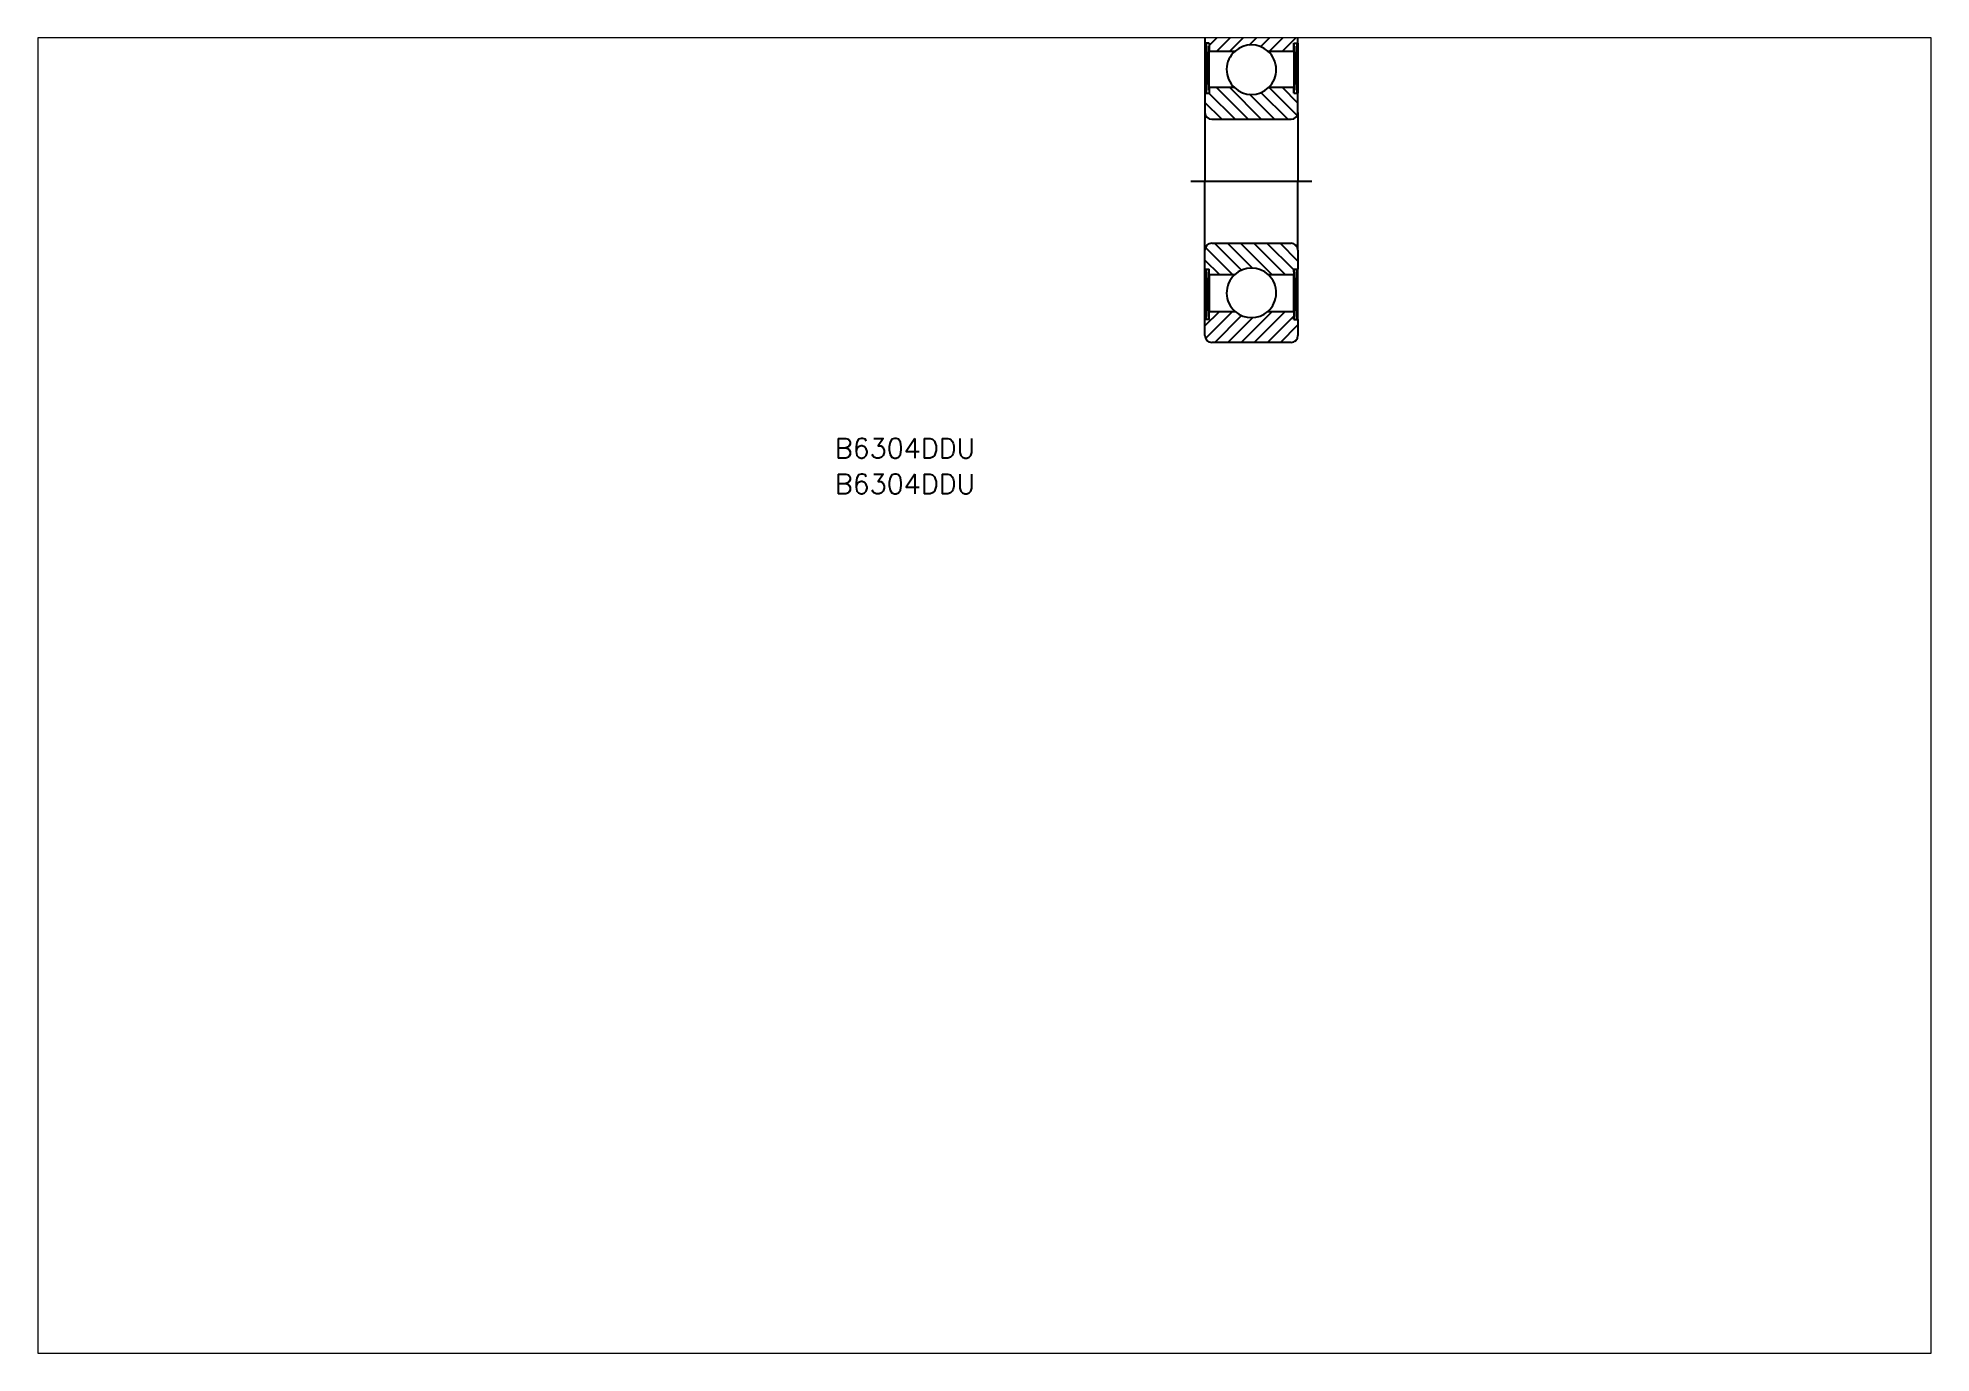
# Paper-space layout 'レイアウト1' of a CAD drawing. Extents: x 1.12 to 10.1, y 0.78 to 7.02.
# The model-space entities are those that its viewports show. They can reach past a viewport. Long polylines and large blocks are cut down to what shows.
import ezdxf

# ---------------------------------------------------------------- set-up
doc = ezdxf.new("R2010")
doc.units = 0
doc.header["$MEASUREMENT"] = 0
doc.linetypes.add('CENTER', pattern=[17.5, 13, -1.5, 1.5, -1.5])
doc.layers.get('0').update_dxf_attribs({"linetype": 'CONTINUOUS'})
doc.layers.add('CENTER', color=1, linetype='CENTER')
doc.styles.get("Standard").update_dxf_attribs({"font": 'txt.shx', "bigfont": '@extfont2.shx'})

msp = doc.modelspace()

# ---------------------------------------------------------------- linework, layer by layer
at = {"color": 3, "linetype": 'Continuous'}
for p, q in [((184.05, 211.3), (186.72, 213.97)), ((184.74, 209.87), (188.84, 213.97)), ((185.96, 208.97), (190.96, 213.97)), ((188.08, 208.97), (193.08, 213.97)), ((191.17, 209.93), (195.2, 213.97)), ((193.03, 209.68), (197.33, 213.97)), ((194.45, 208.97), (198.9, 213.42)), ((196.57, 208.97), (199.05, 211.46)), ((184.23, 210.27), (184.74, 202.17)), ((184.74, 210.27), (184.23, 202.17)), ((198.36, 210.27), (198.88, 202.17)), ((198.88, 210.27), (198.36, 202.17)), ((188.9, 197.97), (184.7, 202.17)), ((191.02, 197.97), (185.92, 203.07)), ((193.14, 197.97), (188.04, 203.07)), ((195.27, 197.97), (191.24, 202)), ((197.39, 197.97), (193.08, 202.28)), ((198.92, 198.56), (194.41, 203.07)), ((199.05, 200.55), (196.53, 203.07)), ((186.78, 197.97), (184.05, 200.7)), ((188.55, 172.87), (184.13, 177.28)), ((189.93, 173.61), (185.57, 177.97)), ((191.7, 173.96), (187.69, 177.97)), ((194.91, 172.87), (189.81, 177.97)), ((197.03, 172.87), (191.93, 177.97)), ((198.36, 173.66), (194.05, 177.97)), ((199.05, 175.09), (196.17, 177.97)), ((198.96, 177.3), (198.39, 177.88)), ((186.43, 172.87), (184.05, 175.24)), ((184.23, 165.67), (184.74, 173.77)), ((184.74, 165.67), (184.23, 173.77)), ((198.36, 165.67), (198.88, 173.77)), ((198.88, 165.67), (198.36, 173.77)), ((184.05, 164.64), (186.39, 166.97)), ((184.15, 162.62), (188.51, 166.97)), ((185.63, 161.97), (189.97, 166.31)), ((187.75, 161.97), (191.77, 165.99)), ((189.87, 161.97), (194.87, 166.97)), ((191.99, 161.97), (196.99, 166.97)), ((194.12, 161.97), (198.36, 166.22)), ((196.24, 161.97), (199.05, 164.79)), ((198.52, 162.13), (198.89, 162.5))]:
    msp.add_line(p, q, dxfattribs=at)
at = {"color": 7, "linetype": 'Continuous'}
for p, q in [((184.05, 212.87), (184.05, 210.27)), ((199.05, 210.27), (199.05, 212.87)), ((184.74, 210.27), (184.05, 210.27)), ((184.05, 210.27), (184.05, 202.17)), ((184.23, 202.17), (184.23, 210.27)), ((184.74, 210.27), (184.74, 208.97)), ((184.74, 208.97), (188.91, 208.97)), ((184.74, 203.07), (184.74, 208.97)), ((194.2, 208.97), (198.36, 208.97)), ((198.36, 208.97), (198.36, 210.27)), ((198.36, 210.27), (199.05, 210.27)), ((198.36, 208.97), (198.36, 203.07)), ((198.88, 210.27), (198.88, 202.17)), ((199.05, 210.27), (199.05, 202.17)), ((184.05, 202.17), (184.05, 199.07)), ((184.05, 202.17), (184.74, 202.17)), ((188.8, 203.07), (184.74, 203.07)), ((184.74, 203.07), (184.74, 202.17)), ((198.36, 203.07), (194.31, 203.07)), ((198.36, 202.17), (198.36, 203.07)), ((198.36, 202.17), (199.05, 202.17)), ((199.05, 199.07), (199.05, 202.17)), ((184.05, 199.07), (184.05, 187.97)), ((199.05, 199.07), (199.05, 187.97)), ((185.15, 197.97), (197.95, 197.97)), ((184.05, 176.87), (184.05, 187.97)), ((199.05, 176.87), (199.05, 187.97)), ((185.15, 177.97), (197.95, 177.97)), ((184.05, 173.77), (184.05, 176.87)), ((199.05, 176.87), (199.05, 173.77)), ((184.05, 165.67), (184.05, 173.77)), ((184.05, 173.77), (184.74, 173.77)), ((184.23, 173.77), (184.23, 165.67)), ((184.74, 172.87), (184.74, 173.77)), ((188.8, 172.87), (184.74, 172.87)), ((184.74, 172.87), (184.74, 166.97)), ((198.36, 172.87), (194.31, 172.87)), ((198.36, 173.77), (198.36, 172.87)), ((198.36, 173.77), (199.05, 173.77)), ((198.36, 166.97), (198.36, 172.87)), ((198.88, 165.67), (198.88, 173.77)), ((199.05, 165.67), (199.05, 173.77)), ((184.05, 163.07), (184.05, 165.67)), ((184.74, 165.67), (184.05, 165.67)), ((184.74, 166.97), (188.91, 166.97)), ((184.74, 165.67), (184.74, 166.97)), ((194.2, 166.97), (198.36, 166.97)), ((198.36, 166.97), (198.36, 165.67)), ((198.36, 165.67), (199.05, 165.67)), ((199.05, 165.67), (199.05, 163.07)), ((197.95, 161.97), (185.15, 161.97))]:
    msp.add_line(p, q, dxfattribs=at)
for centre, radius, start, end in [((191.55, 205.97), 4, 131.4096, 226.4688), ((191.55, 205.97), 4, 48.5904, 131.4096), ((191.55, 205.97), 4, 313.5312, 48.5904), ((191.55, 205.97), 4, 226.4688, 313.5312), ((185.15, 199.07), 1.1, 180, 270), ((197.95, 199.07), 1.1, 270, 0), ((185.15, 176.87), 1.1, 90, 180), ((197.95, 176.87), 1.1, 0, 90), ((191.55, 169.97), 4, 133.5312, 228.5904), ((191.55, 169.97), 4, 46.4688, 133.5312), ((191.55, 169.97), 4, 311.4096, 46.4688), ((191.55, 169.97), 4, 228.5904, 311.4096), ((185.15, 163.07), 1.1, 180, 270), ((197.95, 163.07), 1.1, 270, 0)]:
    msp.add_arc(centre, radius, start, end, dxfattribs=at)
at = {"layer": 'CENTER', "color": 1, "linetype": 'CENTER'}
msp.add_line((181.8, 187.97), (201.3, 187.97), dxfattribs=at)

# ---------------------------------------------------------------- texts
at = {"color": 7, "linetype": 'Continuous'}
for p in [(124.37, 143.29), (124.37, 137.53)]:
    msp.add_text('B6304DDU', height=3.2, dxfattribs=at).set_placement(p)

psp = doc.layouts.new('レイアウト1')

# ---------------------------------------------------------------- viewports
at = {"layer": '0', "color": 7, "linetype": 'Continuous', "view_target_point": (148.5, 105)}
psp.add_viewport(center=(5.6137, 3.9021), size=(8.982, 6.243333), view_center_point=(0, 0), view_height=212.214411, dxfattribs=at)

doc.saveas('drawing.dxf')
